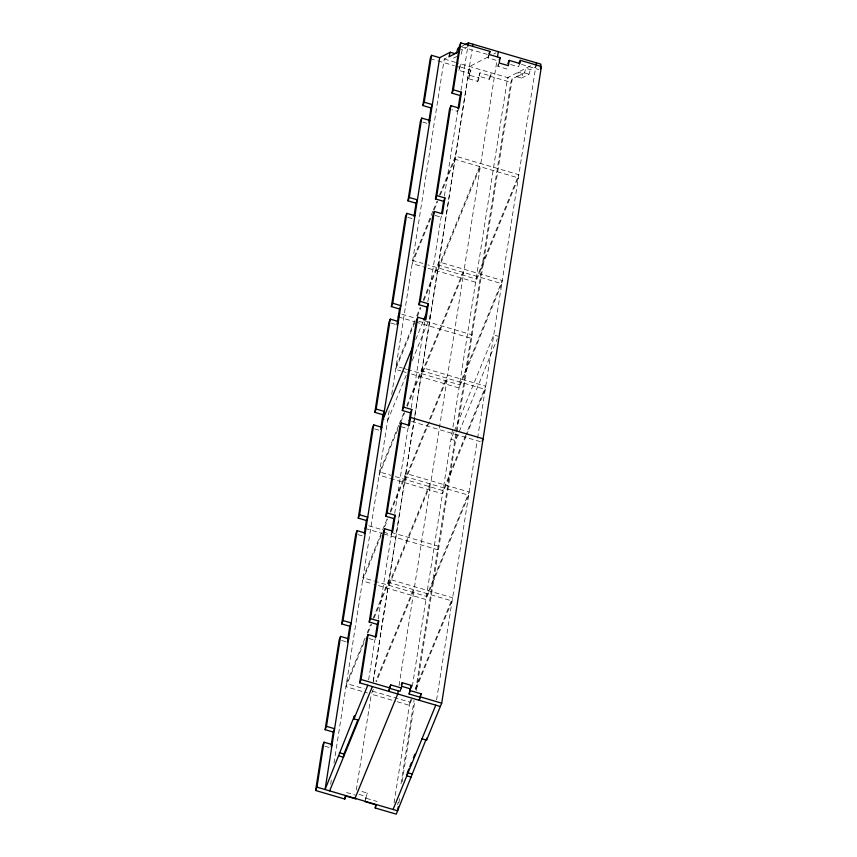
<?xml version="1.0" encoding="UTF-8"?>
<svg xmlns="http://www.w3.org/2000/svg" width="857" height="857" viewBox="0 0 857 857"><rect width="100%" height="100%" fill="white"/><g stroke="black" fill="none" stroke-linecap="round" stroke-linejoin="round"><path stroke-width="0.64" stroke-dasharray="4.29 3.21" d="M330.673 784.284L331.498 779.002M333.984 763.18L389.464 408.843M391.735 394.37L444.247 59.026L447.772 57.215M458.87 70.37L460.734 63.868L458.87 70.37L469.529 73.498L468.704 78.748L477.831 81.426L480.027 72.845L490.675 75.973L489.315 79.305L478.656 76.177L480.027 72.845M368.628 679.912L374.841 640.254L376.202 636.922M378.151 619.097L391.82 531.843M394.713 513.332L407.964 428.714L409.325 425.383M411.274 407.557L424.526 322.939L425.897 319.618M427.847 301.793L441.087 217.175L441.998 214.957M444.408 196.017L458.067 108.764M460.959 90.317L467.493 48.56M373.191 681.272L472.057 49.899M356.33 789.897L371.113 695.445M373.266 681.754L387.889 588.363L430.61 484.034L414.542 586.627L375.837 681.144M414.627 417.605L404.943 479.417L427.568 424.194M414.831 416.288L421.012 376.823L463.733 272.494L447.665 375.098L428.061 422.962M468.704 78.748L470.889 70.167L460.241 67.039M365.468 799.035L367.235 793.057L358.108 790.379M477.831 81.426L478.656 76.177M365.05 801.67L367.235 793.057M487.987 56.991L469.615 66.471L438.077 267.887L480.798 163.558L496.931 60.515L488.051 57.912L488.544 54.741M489.315 79.305L491.168 72.802L490.675 75.973M399.051 685.568L414.049 589.809L376.352 681.861M507.012 69.01L497.874 66.321L498.699 61.04M394.091 802.891L410.278 699.494M412.335 686.339L507.655 77.633L531.661 65.25M397.702 804.894L398.119 802.248M401.022 783.737L414.06 700.448M415.72 689.874L455.881 433.385M456.095 432.057L510.858 82.304L512.229 78.973L522.791 73.52L521.517 78.105L516.942 76.766L518.228 72.181L522.791 73.52M398.859 802.891L399.694 797.599M402.179 781.734L414.809 701.08M416.459 690.506L512.229 78.973L456.931 62.754M436.599 699.88L477.188 440.723M477.595 438.098L535.829 66.235M461.098 54.259L462.384 49.674L467.076 47.253M516.942 76.766L524.505 72.866L525.791 68.281L530.354 69.621L536.225 66.589M521.517 78.105L529.08 74.205L530.354 69.621M469.529 73.498L470.889 70.167M458.559 109.182L457.659 111.41L451.853 109.707M488.051 57.912L489.411 54.58M432.817 211.347L412.71 260.442L422.855 263.42M433.31 210.115L436.834 201.524M439.341 195.385L455.431 156.113L518.839 174.721L476.117 279.05L427.922 264.909M430.803 218.203L412.217 263.613L423.626 266.966M434.328 209.611L437.841 201.02M440.359 194.882L454.928 159.284L518.346 177.892L475.624 282.221L424.89 267.33M497.874 66.321L499.235 63M519.856 63.514L518.485 66.846L507.837 63.718M414.745 320.797L396.148 366.207L402.49 368.071M416.748 315.89L420.273 307.299M423.283 299.929L438.87 261.878L502.277 280.485L459.556 384.814L408.832 369.935M414.745 322.746L395.645 369.378L400.722 370.867M417.263 316.608L420.776 308.017M423.797 300.646L438.366 265.049L501.784 283.656L459.063 387.985L408.328 373.106M415.72 339.554L423.262 321.15M406.207 375.27L387.61 420.68L384.193 419.673M412.238 360.54L430.332 316.351L425.768 315.012M398.676 425.34L379.587 471.982L390.996 475.324M399.18 424.108L404.215 411.831M406.721 405.704L422.308 367.653L485.715 386.261L466.112 434.124M397.68 429.743L379.083 475.153L390.503 478.506M400.701 422.372L404.718 412.56M407.236 406.422L421.805 370.824L485.212 389.432L466.615 434.842M387.139 518.839L363.014 577.747L374.434 581.1M390.16 511.468L405.736 473.418L469.154 492.025L426.432 596.354L375.698 581.474M381.119 535.507L362.522 580.917L372.666 583.896M384.632 526.916L387.653 519.556M390.663 512.186L405.243 476.588L468.65 495.196L425.929 599.525L373.941 584.27M392.763 531.158L391.403 534.479L383.283 532.101M365.05 638.101L346.453 683.522L364.214 688.728M367.064 633.194L370.578 624.603M373.095 618.465L389.174 579.193L452.592 597.8L414.895 689.853M364.054 642.504L345.96 686.693L367.514 693.013M368.071 632.68L371.595 624.089M374.102 617.961L388.682 582.364L452.089 600.971L415.902 689.339M454.039 431.928L451.028 439.287L455.592 440.627L497.306 338.751M454.542 430.696L493.75 334.958L498.313 336.298M465.608 435.356L442.994 490.59L392.26 475.699M466.122 436.074L442.491 493.761L391.767 478.87M373.331 689.221L371.327 694.138L395.42 701.208M410.867 699.666L409.871 702.129L371.82 690.956M411.885 699.162L409.367 705.3L396.684 701.572M461.334 46.514L463.691 45.303M453.535 58.158L456.781 56.487M493.718 54.034L496.021 52.845M461.698 46.856L487.279 54.366M521.517 64.414L538.892 69.513M458.956 48.667L462.384 49.674M524.505 72.866L529.08 74.205M444.247 59.026L455.667 62.379M430.203 58.64L436.545 60.504M437.809 60.868L454.296 65.71M455.57 66.085L459.373 67.2M489.808 76.134L510.858 82.304M470.065 75.416L479.202 78.105M422.694 122.09L427.332 123.451M435.292 215.471L441.087 217.175M407.771 217.367L412.41 218.728M401.901 314.24L415.591 318.258M425.736 321.236L472.153 334.862L470.793 338.183L416.063 322.125M418.73 321.246L424.526 322.939M398.248 316.897L414.799 321.761M391.21 323.132L395.848 324.492M403.754 368.446L407.557 369.56M401.987 371.242L407.064 372.731M411.489 421.451L480.606 441.73M401.012 426.668L407.964 428.714M374.648 428.907L379.287 430.268M368.767 525.78L382.468 529.797M391.349 532.401L439.03 546.402L437.659 549.723L382.94 533.665M365.125 528.437L381.665 533.29M358.087 534.672L362.725 536.032M369.046 638.551L374.841 640.254M341.525 640.436L346.164 641.807M324.953 746.211L329.591 747.572M359.029 794.375L365.875 796.389M346.624 792.543L355.505 795.146M366.41 798.349L377.069 801.466M404.45 482.598L388.382 585.192L431.103 480.863L447.172 378.269L404.45 482.598M437.573 271.058L421.505 373.652L464.226 269.323L480.295 166.729L437.573 271.058"/><path stroke-width="1.29" d="M346.132 795.714L344.771 799.045L315.601 790.486L322.639 745.526L324 742.205L332.12 744.583L331.209 746.801M331.166 745.269L333.244 732.049L325.124 729.661L339.201 639.761L340.561 636.43L348.681 638.808L347.321 642.139M347.728 639.493L349.806 626.274L341.686 623.896L355.762 533.986L357.133 530.665L365.243 533.043M364.3 533.729L366.368 520.51L358.247 518.121L372.324 428.221L373.695 424.89L381.804 427.279L380.894 429.496M380.862 427.964L382.929 414.734L374.809 412.356L388.885 322.457L390.256 319.125L398.366 321.504L397.005 324.835M397.209 323.507L399.491 308.97L391.37 306.592L405.457 216.682L406.818 213.35L414.938 215.739M413.985 216.425L416.052 203.195L407.943 200.817L420.369 121.415L421.74 118.084L429.85 120.462L428.939 122.69M428.907 121.148L430.975 107.928L422.855 105.55L430.203 58.64L431.564 55.309L439.684 57.687L450.257 52.234L454.821 53.573L456.974 52.459M315.601 790.486L316.961 787.154L324 742.205M325.124 729.661L326.485 726.34L340.561 636.43M341.686 623.896L343.046 620.564L357.133 530.665M358.247 518.121L359.608 514.8L373.695 424.89M374.809 412.356L376.18 409.025L390.256 319.125M391.37 306.592L392.742 303.26L406.818 213.35M407.943 200.817L409.303 197.485L421.74 118.084M422.855 105.55L424.226 102.219L431.564 55.309M439.684 57.687L325.082 789.533L354.509 715.702L354.016 718.873L358.58 720.212M358.065 719.505L343.925 754.031L343.432 757.202L338.869 755.863M440.337 706.489L359.683 682.825L366.721 637.876L368.082 634.544L376.202 636.922L378.687 621.057L370.567 618.679L384.654 528.769L392.763 531.158L395.248 515.293L387.139 512.904L401.215 423.004L409.325 425.383L411.81 409.517L403.701 407.139L417.777 317.229L425.897 319.618L428.371 303.753L420.262 301.364L434.338 211.465L442.458 213.843L444.944 197.978L436.824 195.6L450.9 105.69L459.02 108.078L461.505 92.213L453.385 89.824L460.745 42.85L489.915 51.409L489.411 54.58L500.07 57.708L499.235 63L508.372 65.678L509.197 60.386L519.856 63.514L520.349 60.344L541.399 66.514L441.709 703.158L426.55 740.159L421.987 738.82M375.259 637.608L377.326 624.389L369.206 622.011L383.283 532.101L384.654 528.769M391.82 531.843L393.888 518.614L385.768 516.235L399.844 426.336L401.215 423.004M408.382 426.068L410.449 412.849L402.329 410.471L416.416 320.561L417.777 317.229M424.943 320.304L427.011 307.074L418.902 304.696L432.978 214.796L434.338 211.465M441.709 213.211L443.572 201.309L435.463 198.931L449.539 109.021L450.9 105.69M458.067 108.764L460.134 95.545L452.025 93.156L459.384 46.182L460.745 42.85M359.683 682.825L361.043 679.494L368.082 634.544M344.771 799.045L345.264 795.864L355.923 798.992M467.847 46.289L468.383 42.882L540.928 64.168L540.392 67.574M472.593 46.492L472.946 44.221M389.185 689.264L388.853 691.385L390.717 684.882L401.365 688.01L400.005 691.331L389.346 688.214L390.717 684.882M426.047 739.452L396.255 814.15L375.205 807.969L375.698 804.798L365.05 801.67M398.226 690.817L397.734 693.988L355.012 798.317M497.521 56.723L498.313 51.666M401.365 688.01L402.19 682.718L411.328 685.396L409.132 694.009L419.791 697.137L419.287 700.308L421.151 693.806L410.492 690.688M409.132 694.009L411.328 685.396M398.237 806.855L397.616 810.818L316.961 787.154M407.171 773.7L406.839 775.81L411.403 777.149M426.55 740.159L426.882 738.038M536 65.1L536.364 62.829M450.257 52.234L448.972 56.819L456.535 52.92L457.82 48.335L460.166 47.124M430.975 107.928L432.335 104.597L424.226 102.219M452.025 93.156L453.385 89.824M416.052 203.195L417.423 199.874L409.303 197.485M460.134 95.545L461.505 92.213M489.004 53.627L489.915 51.409M435.463 198.931L436.824 195.6M499.16 59.926L500.07 57.708M399.491 308.97L400.851 305.638L392.742 303.26M443.572 201.309L444.944 197.978M398.248 316.897L399.608 313.576M507.837 63.718L509.197 60.386M418.902 304.696L420.262 301.364M518.988 63.675L520.349 60.344M382.929 414.734L384.29 411.414L376.18 409.025M427.011 307.074L428.371 303.753M383.047 419.341L412.699 346.924M423.765 319.918L425.768 315.012M540.488 68.742L541.399 66.514M402.329 410.471L403.701 407.139M366.368 520.51L367.728 517.178L359.608 514.8M410.449 412.849L411.81 409.517M365.125 528.437L366.485 525.105M409.207 420.776L410.567 417.455L483.112 438.741L482.202 440.959M385.768 516.235L387.139 512.904M349.806 626.274L351.166 622.943L343.046 620.564M393.888 518.614L395.248 515.293M369.206 622.011L370.567 618.679M333.244 732.049L334.605 728.718L326.485 726.34M377.326 624.389L378.687 621.057M354.016 718.873L367.803 685.204M329.645 790.872L372.367 686.543M401.28 684.936L402.19 682.718M419.791 697.137L421.151 693.806M375.205 807.969L376.566 804.648M408.853 768.943L407.332 772.639L411.906 773.978M409.86 766.479L411.381 762.773M413.395 757.845L414.917 754.139M393.052 809.479L435.774 705.15M464.858 44.703L468.383 42.882M401.976 686.382L409.957 688.728M361.043 679.494L390.214 688.053M420.648 696.987L441.709 703.158M339.361 752.692L343.925 754.031"/></g></svg>
